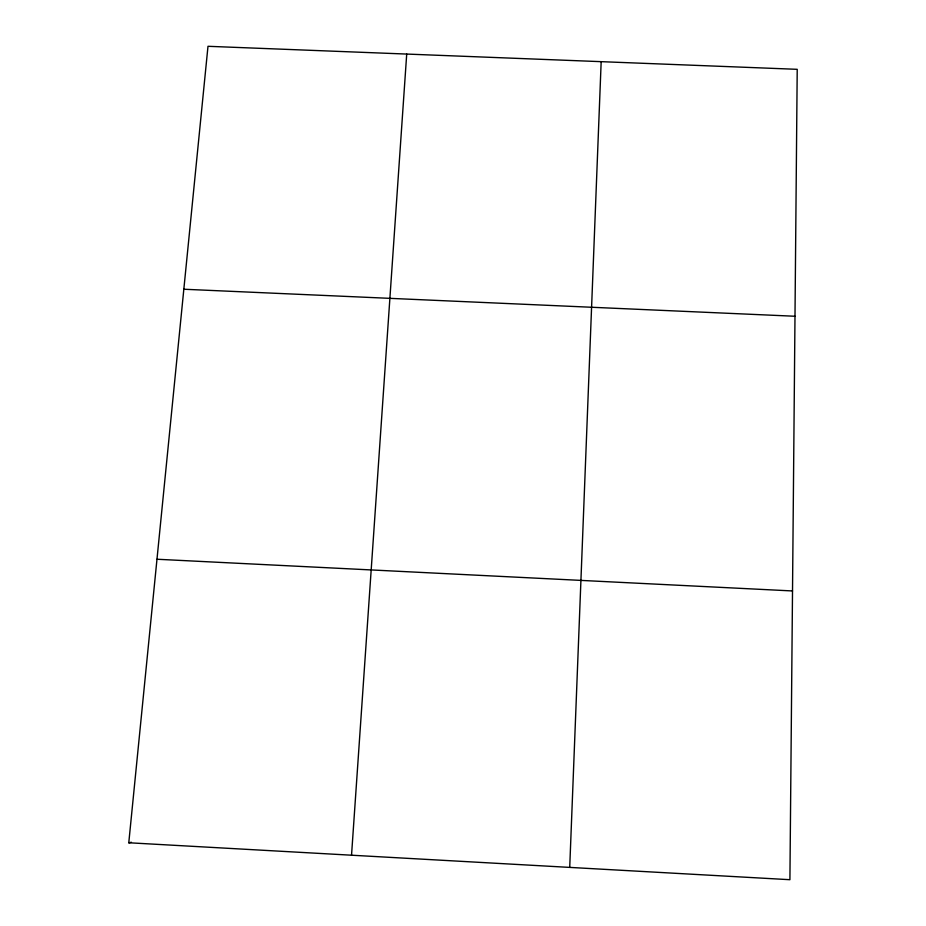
<?xml version="1.0" encoding="UTF-8"?>
<svg xmlns="http://www.w3.org/2000/svg" width="926" height="926" viewBox="0 0 926 926"><rect width="100%" height="100%" fill="white"/><g stroke="black" fill="none" stroke-linecap="round" stroke-linejoin="round"><path stroke-width="1.39" d="M569.721 867.396L601.171 61.66M351.533 855.207L406.711 54.067M128.783 842.764L207.991 46.3L797.217 69.323L789.913 879.7L128.783 842.764L131.423 842.29M183.834 289.236L794.994 316.252M156.98 559.246L792.517 590.95"/></g></svg>
